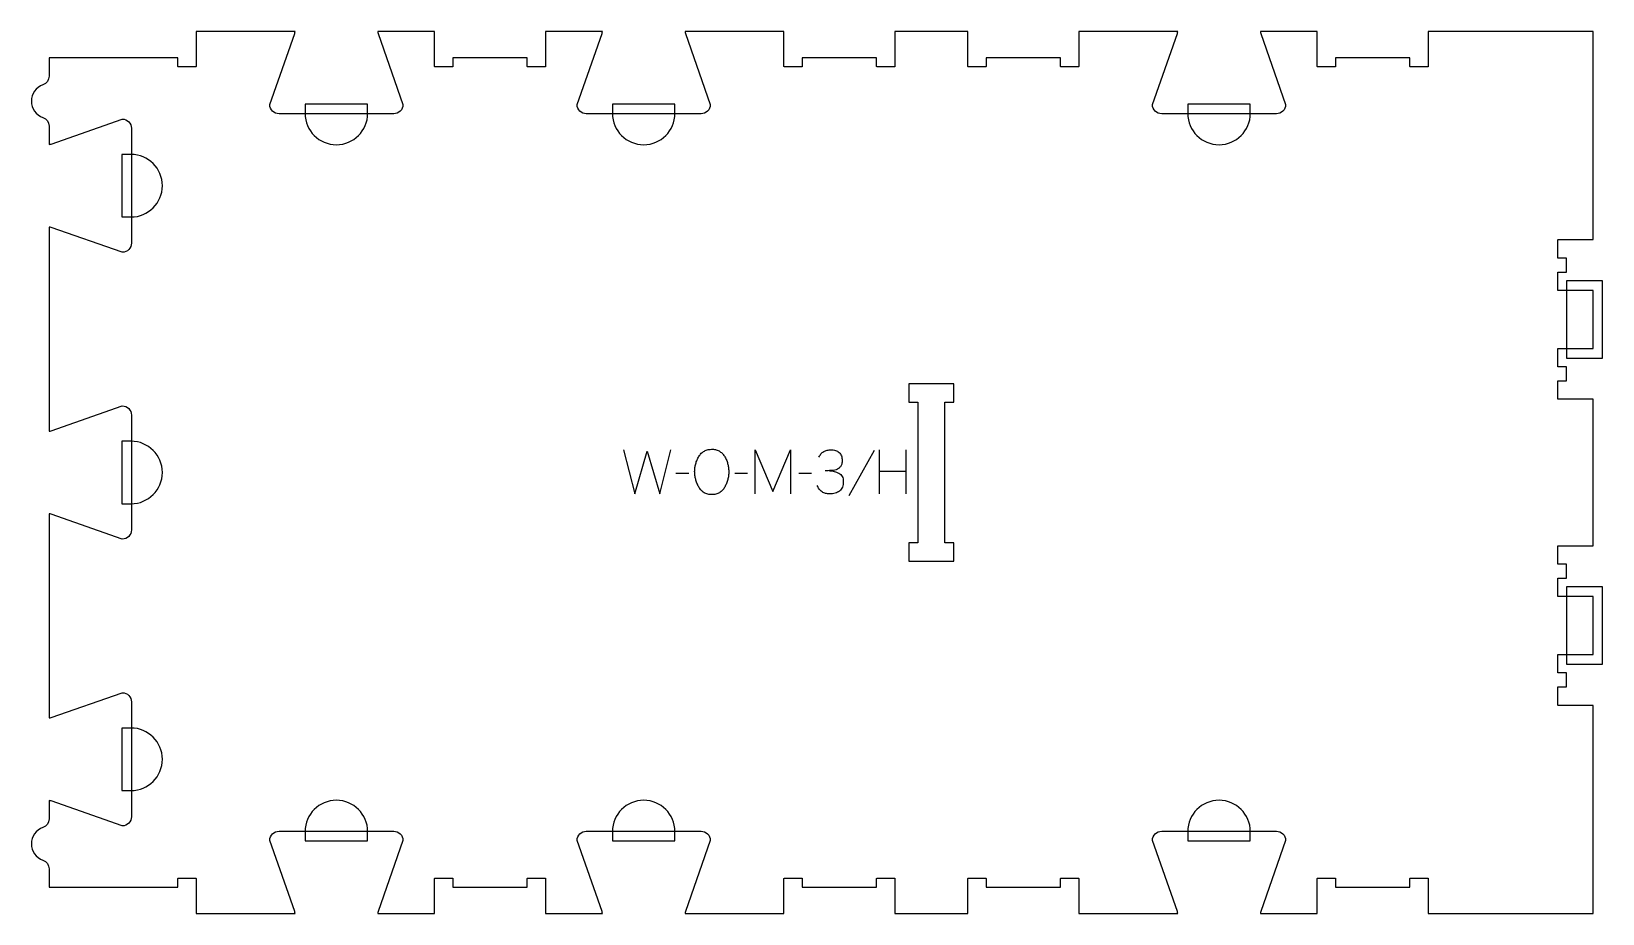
# Model space of a CAD drawing. Extents: x 0 to 1068, y 0 to 600.
import ezdxf

# ---------------------------------------------------------------- set-up
doc = ezdxf.new("R2010")
doc.units = 0
for name, color, linetype in [('1_ANYTOOL_1MMDEEP_LABELS_S', 2, 'CONTINUOUS'), ('3_ANYTOOL_CUTTHROUGH_INSID', 4, 'CONTINUOUS'), ('4_ANYTOOL_CUTTHROUGH_OUTSI', 5, 'CONTINUOUS'), ('5_ANYTOOL_HALF_MILL_9MM_IN', 3, 'CONTINUOUS')]:
    doc.layers.add(name, color=color, linetype=linetype)

msp = doc.modelspace()

# ---------------------------------------------------------------- linework, layer by layer
at = {"layer": '1_ANYTOOL_1MMDEEP_LABELS_S'}
for p, q in [((572.848055, 314.728573), (555.66234, 283.957144)), ((576.319483, 315.200001), (576.319483, 285.200001)), ((594.619483, 285.200001), (594.619483, 315.200001)), ((446.805197, 299.085715), (438.019483, 299.000001)), ((486.833769, 299.085715), (478.048055, 299.000001)), ((530.333769, 299.085715), (521.548055, 299.000001)), ((594.619483, 300.500001), (576.319483, 300.500001))]:
    msp.add_line(p, q, dxfattribs=at)
for points in [[(402.448055, 315.200001), (410.16234, 285.200001), (418.605197, 314.300001), (427.090912, 285.200001), (434.590912, 315.200001)], [(491.976626, 285.200001), (491.976626, 315.200001), (503.976626, 286.828573), (515.976626, 315.07143), (515.976626, 285.200001)]]:
    msp.add_lwpolyline(points, dxfattribs=at)
msp.add_lwpolyline([(462.876626, 315.542858, -0.064784), (465.550581, 315.194937, -0.088904), (467.976626, 314.064287, -0.05419), (469.899191, 312.372157, -0.051179), (471.426626, 310.314287, -0.041653), (472.608825, 307.885514, -0.036749), (473.398055, 305.300001, -0.024892), (473.855834, 302.680738, -0.030823), (474.019483, 300.028573, -0.034269), (473.842963, 297.456076, -0.031918), (473.328412, 294.928573, -0.031725), (472.440225, 292.319176, -0.026303), (471.255197, 289.828573, -0.058719), (469.731417, 287.666825, -0.077745), (467.692697, 286.003573, -0.077243), (465.205709, 285.024735, -0.055252), (462.533769, 284.728573, -0.054051), (459.779844, 285.027152, -0.077615), (457.214126, 286.025001, -0.078558), (455.139053, 287.712075, -0.060481), (453.598055, 289.914287, -0.02629), (452.411394, 292.453506, -0.031299), (451.52484, 295.110715, -0.031469), (451.009802, 297.697531, -0.033416), (450.833769, 300.328573, -0.032847), (451.012447, 303.045521, -0.035049), (451.556983, 305.712501, -0.03503), (452.472957, 308.28954, -0.032231), (453.726626, 310.72143, -0.062518), (455.348515, 312.788524, -0.074052), (457.460555, 314.337501, -0.072322), (460.087408, 315.268392, -0.049083)], format="xyb", close=True, dxfattribs=at)
for points in [[(535.305197, 310.27143, -0.060092), (536.693414, 312.357563, -0.080583), (538.594483, 313.967858, -0.079919), (540.950549, 314.915624, -0.055798), (543.490912, 315.200001, -0.035013), (545.046812, 315.090914, -0.047512), (546.560555, 314.728573, -0.048382), (547.84998, 314.142533, -0.050886), (548.998055, 313.314287, -0.060051), (549.923958, 312.267499, -0.058597), (550.578412, 311.032144, -0.056917), (550.974541, 309.521229, -0.03878), (551.076626, 307.957144, -0.02544), (551.01361, 306.719427, -0.041152), (550.78734, 305.503573, -0.042175), (550.443527, 304.563302, -0.059142), (549.919483, 303.714287, -0.068767), (548.628787, 302.481792, -0.072211), (547.048055, 301.657144, -0.043093), (545.220943, 301.189551, -0.035742), (543.340912, 301.014287, -0.002283), (541.487447, 300.982894, -0.003092), (539.633769, 300.97143)], [(542.419483, 300.97143, -0.052004), (545.752566, 300.458627, -0.057563), (548.890912, 299.235715, -0.070633), (550.165448, 298.311112, -0.079113), (551.108769, 297.055358, -0.075641), (551.685557, 295.4005, -0.046128), (551.848055, 293.642858, -0.033924), (551.714458, 291.676084, -0.057836), (551.226626, 289.775001, -0.060832), (550.467648, 288.346027, -0.072757), (549.36234, 287.17143, -0.05358), (547.967748, 286.290348, -0.043301), (546.426626, 285.692858, -0.042335), (544.528138, 285.310609, -0.028525), (542.590912, 285.200001, -0.059964), (539.87941, 285.526359, -0.089395), (537.405197, 286.625001, -0.089624), (535.48103, 288.509448, -0.061164), (534.190912, 290.900001)]]:
    msp.add_lwpolyline(points, format="xyb", dxfattribs=at)
at = {"layer": '3_ANYTOOL_CUTTHROUGH_INSID'}
msp.add_lwpolyline([(627, 360), (596.5, 360), (596.5, 347.5), (602.5, 347.5), (602.5, 252), (596.5, 252), (596.5, 239.5), (627, 239.5), (627, 252), (621, 252), (621, 347.5), (627, 347.5)], close=True, dxfattribs=at)
at = {"layer": '4_ANYTOOL_CUTTHROUGH_OUTSI'}
msp.add_lwpolyline([(61.667412, 59.614035), (13.383805, 76.513148, 0.061178), (12, 76.744563), (12, 64.345563, -0.317837), (7.833333, 58.453006, 0.707107), (7.833333, 36.296994, -0.317837), (12, 30.404437), (12, 18), (99.5, 18), (99.5, 23.75, -0.414214), (99.75, 24), (111.75, 24, -0.414214), (112, 23.75), (112, 0), (179.191563, 0, 0.061784), (178.956569, 1.39487), (162.061035, 49.667412, -0.084368), (162.047, 49.75, -0.414214), (168.297, 56), (246.297, 56, -0.414214), (252.547, 49.75, -0.084368), (252.532965, 49.667412), (235.633852, 1.383805, 0.061178), (235.402437, 0), (274, 0), (274, 23.75, -0.414214), (274.25, 24), (286.25, 24, -0.414214), (286.5, 23.75), (286.5, 18), (337, 18), (337, 23.75, -0.414214), (337.25, 24), (349.25, 24, -0.414214), (349.5, 23.75), (349.5, 0), (388.097563, 0, 0.061784), (387.862569, 1.39487), (370.967035, 49.667412, -0.084368), (370.953, 49.75, -0.414214), (377.203, 56), (455.203, 56, -0.414214), (461.453, 49.75, -0.084368), (461.438965, 49.667412), (444.539852, 1.383805, 0.061178), (444.308437, 0), (511.5, 0), (511.5, 23.75, -0.414214), (511.75, 24), (523.75, 24, -0.414214), (524, 23.75), (524, 18), (574.5, 18), (574.5, 23.75, -0.414214), (574.75, 24), (586.75, 24, -0.414214), (587, 23.75), (587, 0), (636.5, 0), (636.5, 23.75, -0.414214), (636.75, 24), (648.75, 24, -0.414214), (649, 23.75), (649, 18), (699.5, 18), (699.5, 23.75, -0.414214), (699.75, 24), (711.75, 24, -0.414214), (712, 23.75), (712, 0), (779.191563, 0, 0.061784), (778.956569, 1.39487), (762.061035, 49.667412, -0.084368), (762.047, 49.75, -0.414214), (768.297, 56), (846.297, 56, -0.414214), (852.547, 49.75, -0.084368), (852.532965, 49.667412), (835.633852, 1.383805, 0.061178), (835.402437, 0), (874, 0), (874, 23.75, -0.414214), (874.25, 24), (886.25, 24, -0.414214), (886.5, 23.75), (886.5, 18), (937, 18), (937, 23.75, -0.414214), (937.25, 24), (949.25, 24, -0.414214), (949.5, 23.75), (949.5, 0), (1061.5, 0), (1061.5, 141.5), (1037.75, 141.5, -0.414214), (1037.5, 141.75), (1037.5, 153.75, -0.414214), (1037.75, 154), (1043.5, 154), (1043.5, 163.5), (1037.75, 163.5, -0.414214), (1037.5, 163.75), (1037.5, 175.75, -0.414214), (1037.75, 176), (1061.5, 176), (1061.5, 215.5), (1037.75, 215.5, -0.414214), (1037.5, 215.75), (1037.5, 227.75, -0.414214), (1037.75, 228), (1043.5, 228), (1043.5, 237.5), (1037.75, 237.5, -0.414214), (1037.5, 237.75), (1037.5, 249.75, -0.414214), (1037.75, 250), (1061.5, 250), (1061.5, 349.5), (1037.75, 349.5, -0.414214), (1037.5, 349.75), (1037.5, 361.75, -0.414214), (1037.75, 362), (1043.5, 362), (1043.5, 371.5), (1037.75, 371.5, -0.414214), (1037.5, 371.75), (1037.5, 383.75, -0.414214), (1037.75, 384), (1061.5, 384), (1061.5, 423.5), (1037.75, 423.5, -0.414214), (1037.5, 423.75), (1037.5, 435.75, -0.414214), (1037.75, 436), (1043.5, 436), (1043.5, 445.5), (1037.75, 445.5, -0.414214), (1037.5, 445.75), (1037.5, 457.75, -0.414214), (1037.75, 458), (1061.5, 458), (1061.5, 599.5), (949.5, 599.5), (949.5, 575.75, -0.414214), (949.25, 575.5), (937.25, 575.5, -0.414214), (937, 575.75), (937, 581.5), (886.5, 581.5), (886.5, 575.75, -0.414214), (886.25, 575.5), (874.25, 575.5, -0.414214), (874, 575.75), (874, 599.5), (835.402437, 599.5, 0.061784), (835.637431, 598.10513), (852.532965, 549.832588, -0.084368), (852.547, 549.75, -0.414214), (846.297, 543.5), (768.297, 543.5, -0.414214), (762.047, 549.75, -0.084368), (762.061035, 549.832588), (778.960148, 598.116195, 0.061178), (779.191563, 599.5), (761.75, 599.5), (712, 599.5), (712, 575.75, -0.414214), (711.75, 575.5), (699.75, 575.5, -0.414214), (699.5, 575.75), (699.5, 581.5), (649, 581.5), (649, 575.75, -0.414214), (648.75, 575.5), (636.75, 575.5, -0.414214), (636.5, 575.75), (636.5, 599.5), (587, 599.5), (587, 575.75, -0.414214), (586.75, 575.5), (574.75, 575.5, -0.414214), (574.5, 575.75), (574.5, 581.5), (524, 581.5), (524, 575.75, -0.414214), (523.75, 575.5), (511.75, 575.5, -0.414214), (511.5, 575.75), (511.5, 599.5), (461.75, 599.5), (444.308437, 599.5, 0.061784), (444.543431, 598.10513), (461.438965, 549.832588, -0.084368), (461.453, 549.75, -0.414214), (455.203, 543.5), (377.203, 543.5, -0.414214), (370.953, 549.75, -0.084368), (370.967035, 549.832588), (387.866148, 598.116195, 0.061178), (388.097563, 599.5), (349.5, 599.5), (349.5, 575.75, -0.414214), (349.25, 575.5), (337.25, 575.5, -0.414214), (337, 575.75), (337, 581.5), (286.5, 581.5), (286.5, 575.75, -0.414214), (286.25, 575.5), (274.25, 575.5, -0.414214), (274, 575.75), (274, 599.5), (235.402437, 599.5, 0.061784), (235.637431, 598.10513), (252.532965, 549.832588, -0.084368), (252.547, 549.75, -0.414214), (246.297, 543.5), (168.297, 543.5, -0.414214), (162.047, 549.75, -0.084368), (162.061035, 549.832588), (178.960148, 598.116195, 0.061178), (179.191563, 599.5), (112, 599.5), (112, 575.75, -0.414214), (111.75, 575.5), (99.75, 575.5, -0.414214), (99.5, 575.75), (99.5, 581.5), (12, 581.5), (12, 569.095563, -0.317837), (7.833333, 563.203006, 0.707107), (7.833333, 541.046994, -0.317837), (12, 535.154437), (12, 522.755437, 0.061784), (13.39487, 522.990431), (61.667412, 539.885965, -0.084368), (61.75, 539.9, -0.414214), (68, 533.65), (68, 455.65, -0.414214), (61.75, 449.4, -0.084368), (61.667412, 449.414035), (13.383805, 466.313148, 0.061178), (12, 466.544563), (12, 327.855437, 0.061784), (13.39487, 328.090431), (61.667412, 344.985965, -0.084368), (61.75, 345, -0.414214), (68, 338.75), (68, 260.75, -0.414214), (61.75, 254.5, -0.084368), (61.667412, 254.514035), (13.383805, 271.413148, 0.061178), (12, 271.644563), (12, 132.955437, 0.061784), (13.39487, 133.190431), (61.667412, 150.085965, -0.084368), (61.75, 150.1, -0.414214), (68, 143.85), (68, 65.85, -0.414214), (61.75, 59.6, -0.084368)], format="xyb", close=True, dxfattribs=at)
at = {"layer": '5_ANYTOOL_HALF_MILL_9MM_IN'}
for points in [[(186.047, 544), (186.047, 543.75, 1), (228.547, 543.75), (228.547, 550), (186.047, 550)], [(394.953, 544), (394.953, 543.75, 1), (437.453, 543.75), (437.453, 550), (394.953, 550)], [(786.047002, 543.75, 1), (828.547002, 543.75), (828.547002, 550), (786.047002, 550)], [(67.5, 473.4), (67.75, 473.4, 1), (67.75, 515.9), (61.5, 515.9), (61.5, 473.4)], [(67.5, 278.5), (67.75, 278.5, 1), (67.75, 321), (61.5, 321), (61.5, 278.5)], [(67.5, 83.6), (67.75, 83.6, 1), (67.75, 126.1), (61.5, 126.1), (61.5, 83.6)], [(228.547, 55.75, 1), (186.047, 55.75), (186.047, 49.5), (228.547, 49.5)], [(437.453, 55.75, 1), (394.953, 55.75), (394.953, 49.5), (437.453, 49.5)], [(828.547002, 55.5), (828.547002, 55.75, 1), (786.047002, 55.75), (786.047002, 49.5), (828.547002, 49.5)]]:
    msp.add_lwpolyline(points, format="xyb", close=True, dxfattribs=at)
for points in [[(1043.5, 424), (1043.5, 383.5), (1043.5, 377.5), (1068, 377.5), (1068, 383.76), (1068, 430), (1061.74, 430), (1043.5, 430)], [(1043.5, 216), (1043.5, 175.5), (1043.5, 169.5), (1068, 169.5), (1068, 175.76), (1068, 222), (1061.74, 222), (1043.5, 222)]]:
    msp.add_lwpolyline(points, close=True, dxfattribs=at)

doc.saveas('drawing.dxf')
